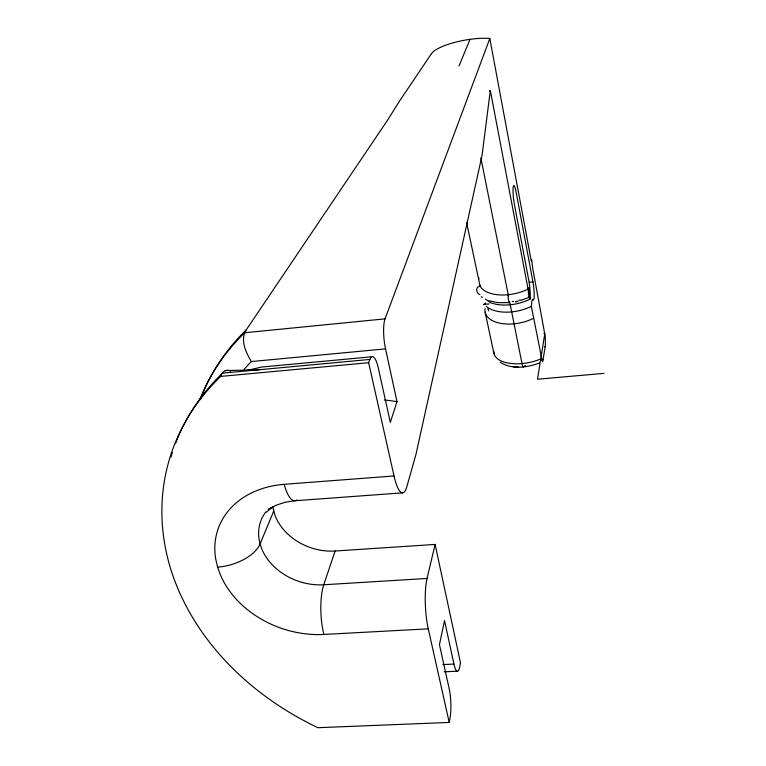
<?xml version="1.0" encoding="UTF-8"?>
<svg xmlns="http://www.w3.org/2000/svg" width="766" height="766" viewBox="0 0 766 766"><rect width="100%" height="100%" fill="white"/><g stroke="black" fill="none" stroke-linecap="round" stroke-linejoin="round"><path stroke-width="1.15" d="M532.619 267.458L531.671 259.933M489.34 91.144A35.274 17.532 -13.1 0 0 490.355 90.647L528.08 289.108L529.047 297.39M542.338 361.667L531.355 306.333L531.843 301.785A12.888 1.762 84.5 0 1 533.012 299.822A11.787 1.599 84.4 0 0 534.199 294.92A11.787 1.599 84.4 0 0 532.945 281.869L516.045 191.701A12.333 1.733 83.9 0 0 513.191 187.249A12.333 1.733 83.9 0 0 514.34 204.072L528.818 280.576A13.118 1.819 84.4 0 1 530.062 298.587L529.995 299.19A32.143 17.216 -11.3 0 1 490.278 302.551L485.481 299.027M529.995 299.19L529.45 296.318A32.191 17.187 -11.3 0 1 528.406 296.825M529.44 296.394L529.43 296.452A6.645 0.958 83.8 0 1 529.392 296.681L529.153 297.371M490.307 90.608L482.034 155.517L415.881 454.726L406.842 486.736A36.988 8.627 85.6 0 1 394.021 475.964L368.657 362.701L369.873 359.436L222.513 373.166A275.013 222.705 14.1 0 0 175.51 443.524M542.654 361.638L545.402 345.868L545.258 336.734L532.6 267.755A6.473 0.919 83.6 0 0 532.619 267.564M230.767 371.146C226.564 368.456 221.652 371.931 220.732 376.412A276.086 223.222 14.1 0 0 171.057 570.096A276.162 223.337 14.2 0 0 317.957 727.7L449.221 722.434L450.006 718.307A21.247 4.395 87.6 0 0 449.163 688.615L439.445 644.646L444.519 620.642L453.941 664.055A20.146 4.041 87.1 0 0 459.782 666.525L460.481 662.782L435.117 544.435L335.115 551.003A53.122 43.02 19.3 0 1 275.224 515.987L272.696 506.814M449.221 722.434L428.261 628.838A35.418 7.622 86.9 0 1 427.035 578.464L435.117 544.435M531.575 259.894L531.25 260.861L489.819 38.53L385.039 318.867A22.128 5.18 84.5 0 0 385.537 348.875L396.999 401.681L390.325 422.363L378.452 368.628A23.296 5.745 84.9 0 0 369.873 359.436M335.115 551.003L323.75 584.764A34.901 9.824 87.6 0 0 323.913 634.44L428.261 628.838M459.035 65.857L470.018 39.353M273.644 511.286L260.067 543.975L261.723 548.791A54.941 43.853 19.2 0 0 323.75 584.764L427.035 578.464M431.488 53.63L399.747 100.758L387.395 120.396L246.288 329.83C239.787 339.845 245.943 352.475 251.353 361.552L385.537 348.875M266.204 512.282L272.773 506.948L268.282 509.467L276.335 505.158L285.029 502.285L294.709 500.763L402.581 492.844M528.569 297.572L520.861 300.377M539.398 363.017C527.123 367.651 511.698 369.729 500.16 362.261M246.891 370.447L261.895 367.01L371.721 356.793M515.413 301.708L518.017 301.134M529.43 282.223L532.945 281.869M515.652 301.785L517.72 301.574M244.699 332.741L385.039 318.867M483.767 304.418L489.072 303.92M220.732 376.412L368.657 362.701M603.981 373.368L537.493 379.227L544.808 333.574A31.272 15.167 -9.9 0 0 543.908 333.325M394.021 475.964L284.196 484.313A36.414 11.107 85.9 0 0 296.882 499.939M442.968 664.582L453.941 664.055M444.299 671.811L457.063 671.207M509.419 302.647L498.092 302.647L489.024 300.789M225.194 370.61L259.291 369.739M513.239 366.78L518.563 367.134M479.88 294.671C475.973 293.282 475.111 286.494 480.138 286.302A32.296 17.111 -11.4 0 0 528.08 289.108M481.345 296.672L482.341 297.409M528.818 288.399L529.421 291.99A6.396 0.881 84.4 0 1 529.44 296.26M284.205 484.361A92.236 72.952 19.1 0 0 215.734 559.056L217.582 567.099L220.464 575.046A92.236 72.952 19.1 0 0 323.913 634.44M466.647 222.782L479.976 285.574M485.146 312.212L493.907 353.452M480.866 157.892L508.442 295.781M509.61 301.622L522.019 363.639A8.426 1.235 84.8 0 0 523.685 366.56M509.62 302.216A4.366 0.661 84.4 0 1 508.49 299.946A4.366 0.661 84.4 0 1 508.346 294.173M541.303 358.68A31.272 15.167 -9.9 0 1 509.275 363.256A31.272 15.167 -9.9 0 1 493.878 351.364M200.52 399.134A260.871 215.725 14 0 1 246.288 329.83M533.624 318.273A31.866 17.417 -11.3 0 1 500.255 323.271A31.866 17.417 -11.3 0 1 485.06 308.688M531.355 306.333A32.038 17.292 -11.3 0 1 486.247 306.314M384.446 399.996A137.708 112.037 16.6 0 1 396.999 401.681M265.697 512.033A54.941 43.853 19.2 0 0 259.042 539.13L260.067 543.975A35.408 18.48 -17.4 0 1 217.582 567.099M199.802 399.622A261.733 216.127 14 0 1 244.718 332.75M170.99 457.043A275.013 222.705 14.1 0 1 172.379 452.515M244.182 369.308A243.712 200.156 14.1 0 1 251.363 361.562M431.564 53.62A35.734 9.575 -10.4 0 1 455.234 42.254A35.734 9.575 -10.4 0 1 489.972 38.463M543.324 359.58A22.903 10.475 -9.5 0 1 542.108 360.365M525.486 365.717A22.903 10.475 -9.5 0 1 524.72 365.803M544.329 346.452A22.903 10.475 -9.5 0 1 545.315 347.017M480.014 286.12A12.112 1.877 72.4 0 1 479.861 285.373M479.047 278.776A4.404 3.667 8.8 0 1 478.501 277.742M485.596 303.001A11.528 5.314 -82.6 0 1 483.614 304.638M488.794 310.891A13.319 1.302 64.2 0 1 487.827 308.631M520.171 299.899A32.191 17.187 -11.3 0 1 518.898 300.243M513.651 301.373A32.191 17.187 -11.3 0 1 512.32 301.584M528.147 288.82A5.965 0.823 84.4 0 1 528.808 288.313"/></g></svg>
